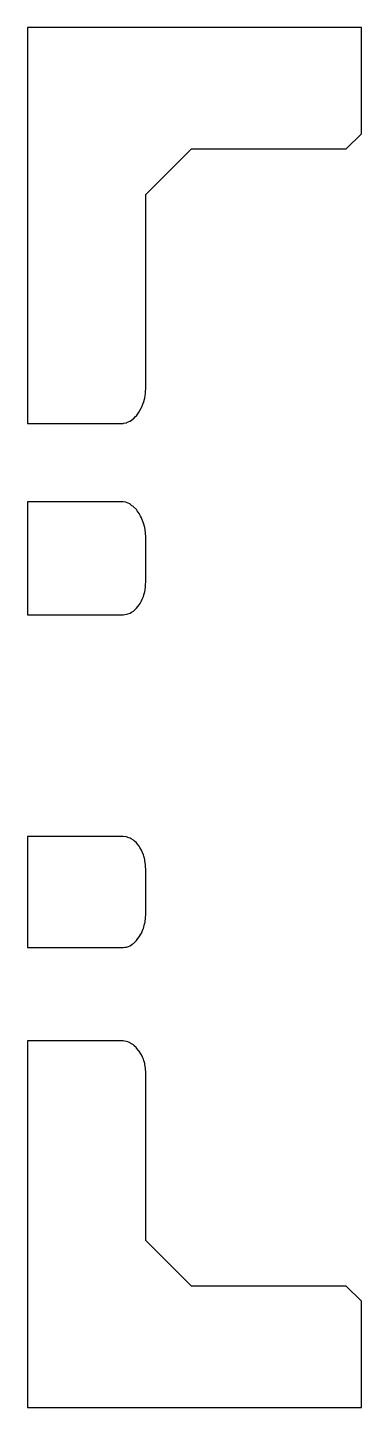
# Model space of a CAD drawing. Header units: metres. Extents: x 0 to 47.5, y 0 to 45.5.
# Drawn here: x 36.5 to 47.5, y 0 to 45.5 of the extents above.
import ezdxf

# ---------------------------------------------------------------- set-up
doc = ezdxf.new("R2010")
doc.units = ezdxf.units.M

msp = doc.modelspace()

# ---------------------------------------------------------------- linework, layer by layer
for p, q in [((47.5, 45.5), (36.5, 45.5)), ((36.5, 45.5), (36.5, 32.4499)), ((47.5, 42), (47.5, 45.5)), ((47, 41.5), (47.5, 42)), ((40.3959, 40), (41.8959, 41.5)), ((41.8959, 41.5), (47, 41.5)), ((40.3959, 33.5942), (40.3959, 40)), ((40.3142, 33.1294), (40.3483, 33.2419)), ((40.3483, 33.2419), (40.3592, 33.2778)), ((40.3592, 33.2778), (40.3751, 33.3681)), ((40.3751, 33.3681), (40.3867, 33.4341)), ((40.3867, 33.4341), (40.3904, 33.499)), ((40.3904, 33.499), (40.3959, 33.5942)), ((40.0868, 32.7015), (40.1339, 32.7675)), ((40.1339, 32.7675), (40.1762, 32.8269)), ((40.1762, 32.8269), (40.2019, 32.8761)), ((40.2019, 32.8761), (40.2527, 32.9737)), ((40.2527, 32.9737), (40.2611, 32.9964)), ((40.2611, 32.9964), (40.2944, 33.0853)), ((40.2944, 33.0853), (40.3106, 33.1215)), ((40.3106, 33.1215), (40.3142, 33.1294)), ((36.5, 32.4499), (39.6459, 32.4499)), ((39.6459, 32.4499), (39.6626, 32.4527)), ((39.6626, 32.4527), (39.7632, 32.4696)), ((39.7632, 32.4696), (39.7742, 32.4752)), ((39.7742, 32.4752), (39.8673, 32.5227)), ((39.8673, 32.5227), (39.8768, 32.5264)), ((39.8768, 32.5264), (39.8777, 32.5268)), ((39.8777, 32.5268), (39.9715, 32.5905)), ((39.9715, 32.5905), (39.9864, 32.6007)), ((39.9864, 32.6007), (40.0571, 32.6717)), ((40.0571, 32.6717), (40.0868, 32.7015)), ((39.6459, 29.8634), (36.5, 29.8634)), ((36.5, 29.8634), (36.5, 26.1409)), ((39.7363, 29.8488), (39.6459, 29.8634)), ((39.7632, 29.8444), (39.7363, 29.8488)), ((39.864, 29.7945), (39.7632, 29.8444)), ((39.8777, 29.7877), (39.864, 29.7945)), ((39.9393, 29.7351), (39.8777, 29.7877)), ((39.9864, 29.7038), (39.9393, 29.7351)), ((39.9938, 29.6965), (39.9864, 29.7038)), ((40.0868, 29.6051), (39.9938, 29.6965)), ((40.1148, 29.5666), (40.0868, 29.6051)), ((40.1762, 29.4824), (40.1148, 29.5666)), ((40.2232, 29.3942), (40.1762, 29.4824)), ((40.2527, 29.3387), (40.2232, 29.3942)), ((40.3115, 29.1846), (40.2527, 29.3387)), ((40.3142, 29.1777), (40.3115, 29.1846)), ((40.3194, 29.1574), (40.3142, 29.1777)), ((40.3587, 29.0184), (40.3194, 29.1574)), ((40.3592, 29.0168), (40.3587, 29.0184)), ((40.3861, 28.853), (40.3592, 29.0168)), ((40.3867, 28.8493), (40.3861, 28.853)), ((40.3956, 28.6836), (40.3867, 28.8493)), ((40.3959, 28.6777), (40.3956, 28.6836)), ((40.3959, 27.2383), (40.3959, 28.6777)), ((40.3304, 26.7975), (40.3592, 26.8992)), ((40.3592, 26.8992), (40.369, 26.9586)), ((40.369, 26.9586), (40.3867, 27.0666)), ((40.3867, 27.0666), (40.3899, 27.1265)), ((40.3899, 27.1265), (40.3959, 27.2383)), ((40.0868, 26.3505), (40.1762, 26.4623)), ((40.1762, 26.4623), (40.2046, 26.5109)), ((40.2046, 26.5109), (40.2527, 26.5932)), ((40.2527, 26.5932), (40.2752, 26.647)), ((40.2752, 26.647), (40.3142, 26.7401)), ((40.3142, 26.7401), (40.3304, 26.7975)), ((36.5, 26.1409), (39.6459, 26.1409)), ((39.6459, 26.1409), (39.7632, 26.1544)), ((39.7632, 26.1544), (39.8071, 26.1698)), ((39.8071, 26.1698), (39.8777, 26.1946)), ((39.8777, 26.1946), (39.9192, 26.2198)), ((39.9192, 26.2198), (39.9864, 26.2605)), ((39.9864, 26.2605), (40.0868, 26.3505)), ((39.6459, 18.8251), (36.5, 18.8251)), ((36.5, 18.8251), (36.5, 15.1649)), ((39.7632, 18.8115), (39.6459, 18.8251)), ((39.803, 18.7976), (39.7632, 18.8115)), ((39.8777, 18.7713), (39.803, 18.7976)), ((39.9152, 18.7486), (39.8777, 18.7713)), ((39.9864, 18.7054), (39.9152, 18.7486)), ((40.0208, 18.6746), (39.9864, 18.7054)), ((40.0868, 18.6155), (40.0208, 18.6746)), ((40.1171, 18.5775), (40.0868, 18.6155)), ((40.1762, 18.5036), (40.1171, 18.5775)), ((40.2018, 18.4598), (40.1762, 18.5036)), ((40.2527, 18.3727), (40.2018, 18.4598)), ((40.273, 18.3243), (40.2527, 18.3727)), ((40.3142, 18.2259), (40.273, 18.3243)), ((40.3288, 18.1743), (40.3142, 18.2259)), ((40.3592, 18.0668), (40.3288, 18.1743)), ((40.368, 18.0134), (40.3592, 18.0668)), ((40.3867, 17.8993), (40.368, 18.0134)), ((40.3896, 17.8457), (40.3867, 17.8993)), ((40.3959, 17.7277), (40.3896, 17.8457)), ((40.3959, 16.2883), (40.3959, 17.7277)), ((40.3142, 15.7901), (40.3576, 15.9435)), ((40.3576, 15.9435), (40.3592, 15.9492)), ((40.3592, 15.9492), (40.3854, 16.1087)), ((40.3854, 16.1087), (40.3867, 16.1166)), ((40.3867, 16.1166), (40.3954, 16.278)), ((40.3954, 16.278), (40.3959, 16.2883)), ((40.1334, 15.4587), (40.1759, 15.5119)), ((40.1759, 15.5119), (40.1762, 15.5123)), ((40.1762, 15.5123), (40.2517, 15.6415)), ((40.2517, 15.6415), (40.2527, 15.6433)), ((40.2527, 15.6433), (40.3127, 15.7866)), ((40.3127, 15.7866), (40.3142, 15.7901)), ((36.5, 15.1649), (39.6459, 15.1649)), ((39.6459, 15.1649), (39.7036, 15.1722)), ((39.7036, 15.1722), (39.7632, 15.1797)), ((39.7632, 15.1797), (39.8261, 15.204)), ((39.8261, 15.204), (39.8777, 15.2238)), ((39.8777, 15.2238), (39.951, 15.2726)), ((39.951, 15.2726), (39.9864, 15.2961)), ((39.9864, 15.2961), (40.0735, 15.3818)), ((40.0735, 15.3818), (40.0868, 15.3948)), ((40.0868, 15.3948), (40.1334, 15.4587)), ((39.6459, 12.0848), (36.5, 12.0848)), ((36.5, 12.0848), (36.5, 0)), ((39.6936, 12.0786), (39.6459, 12.0848)), ((39.7632, 12.0696), (39.6936, 12.0786)), ((39.8041, 12.0535), (39.7632, 12.0696)), ((39.8777, 12.0246), (39.8041, 12.0535)), ((39.9066, 12.0049), (39.8777, 12.0246)), ((39.9864, 11.9507), (39.9066, 12.0049)), ((40.0008, 11.9362), (39.9864, 11.9507)), ((40.0844, 11.8522), (40.0008, 11.9362)), ((40.0864, 11.8505), (40.0844, 11.8522)), ((40.0868, 11.8502), (40.0864, 11.8505)), ((40.1625, 11.7619), (40.0868, 11.8502)), ((40.1762, 11.7459), (40.1625, 11.7619)), ((40.2286, 11.6622), (40.1762, 11.7459)), ((40.2527, 11.6237), (40.2286, 11.6622)), ((40.2846, 11.5525), (40.2527, 11.6237)), ((40.3142, 11.4867), (40.2846, 11.5525)), ((40.3301, 11.4343), (40.3142, 11.4867)), ((40.3592, 11.3383), (40.3301, 11.4343)), ((40.3644, 11.3088), (40.3592, 11.3383)), ((40.3867, 11.1821), (40.3644, 11.3088)), ((40.387, 11.1773), (40.3867, 11.1821)), ((40.3884, 11.1518), (40.387, 11.1773)), ((40.3948, 11.0544), (40.3884, 11.1518)), ((40.3959, 11.0379), (40.3948, 11.0544)), ((40.3959, 5.5), (40.3959, 11.0379)), ((41.8959, 4), (40.3959, 5.5)), ((47, 4), (41.8959, 4)), ((47.5, 3.5), (47, 4)), ((47.5, 0), (47.5, 3.5)), ((36.5, 0), (47.5, 0))]:
    msp.add_line(p, q)

doc.saveas('drawing.dxf')
